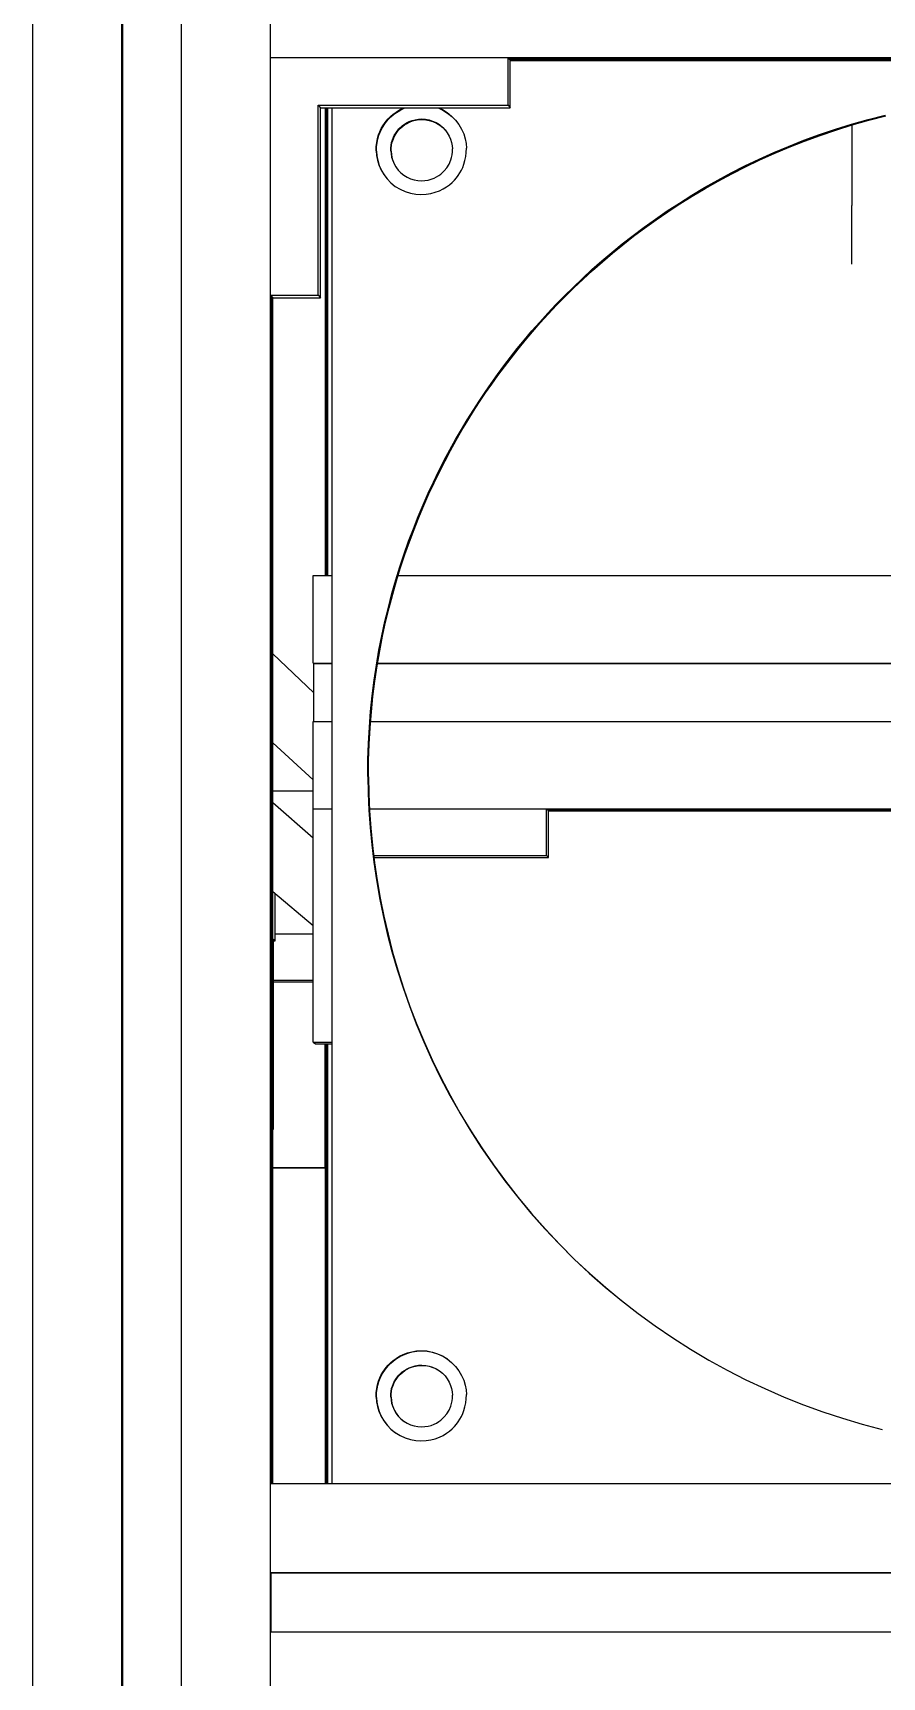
# Model space of a CAD drawing. Header units: millimetres. Extents: x -226 to 218, y -316 to 313.
# Drawn here: x -217.7 to -145.4, y 99.5 to 239.7 of the extents above; entities that cross this region are included whole.
import ezdxf

# ---------------------------------------------------------------- set-up
doc = ezdxf.new("R2010")
doc.units = ezdxf.units.MM
doc.layers.add('SKETCH', color=5, linetype='Continuous')
doc.layers.add('VISIBLE', color=7, linetype='Continuous')

msp = doc.modelspace()

# ---------------------------------------------------------------- linework, layer by layer
at = {"layer": 'SKETCH'}
msp.add_line((-147.94, 219.96), (-147.94, 224.97), dxfattribs=at)
at = {"layer": 'SKETCH', "flags": 128}
msp.add_lwpolyline([(-147.93, 231.82), (-147.93, 231.19), (-147.93, 230.21), (-147.94, 229.19), (-147.94, 228.16), (-147.94, 227.1), (-147.94, 226.04), (-147.94, 224.97)], dxfattribs=at)
at = {"layer": 'VISIBLE'}
for p, q in [((-217.72, -315.95), (-217.72, 312.91)), ((-210.13, -315.95), (-210.13, 312.91)), ((-210.06, -315.85), (-210.06, 312.82)), ((-205.06, -315.95), (-205.06, 312.91)), ((-197.47, -315.95), (-197.47, 312.91)), ((-197.47, 237.57), (197.47, 237.57)), ((-177.22, 233.52), (-177.22, 237.57)), ((-177.22, 237.57), (-177.04, 237.33)), ((-177.15, 237.48), (177.15, 237.48)), ((-177.1, 237.42), (177.1, 237.42)), ((-177.04, 233.28), (-177.04, 237.33)), ((-177.04, 237.33), (177.04, 237.33)), ((-193.42, 217.32), (-193.42, 233.52)), ((-193.42, 233.52), (-193.22, 233.28)), ((-193.42, 233.52), (-177.22, 233.52)), ((-193.22, 217.1), (-193.22, 233.28)), ((-193.22, 233.28), (-177.04, 233.28)), ((-192.78, 193.43), (-192.78, 233.28)), ((-192.71, 193.43), (-192.71, 233.28)), ((-192.66, 193.43), (-192.66, 233.28)), ((-192.59, 193.43), (-192.59, 233.28)), ((-192.21, 116.05), (-192.21, 233.28)), ((-187.25, 232.55), (-187.02, 232.75)), ((-187.22, 232.52), (-186.99, 232.71)), ((-187.02, 232.75), (-186.77, 232.93)), ((-186.99, 232.71), (-186.74, 232.9)), ((-186.77, 232.93), (-186.48, 233.11)), ((-186.74, 232.9), (-186.45, 233.07)), ((-186.48, 233.11), (-186.16, 233.27)), ((-186.45, 233.07), (-186.13, 233.23)), ((-186.16, 233.27), (-186.11, 233.28)), ((-186.13, 233.23), (-185.99, 233.28)), ((-183.19, 233.28), (-182.79, 233.1)), ((-183.14, 233.28), (-182.82, 233.14)), ((-182.82, 233.14), (-182.41, 232.89)), ((-182.79, 233.1), (-182.38, 232.85)), ((-182.41, 232.89), (-182.04, 232.59)), ((-182.38, 232.85), (-182.01, 232.55)), ((-177.22, 233.52), (-177.04, 233.28)), ((-146.54, 232.3), (-145.1, 232.67)), ((-188.26, 230.99), (-188.15, 231.26)), ((-188.23, 230.95), (-188.12, 231.23)), ((-188.15, 231.26), (-188.03, 231.52)), ((-188.12, 231.23), (-188, 231.48)), ((-188.03, 231.52), (-187.9, 231.75)), ((-188, 231.48), (-187.87, 231.71)), ((-187.9, 231.75), (-187.77, 231.95)), ((-187.87, 231.71), (-187.74, 231.92)), ((-187.77, 231.95), (-187.62, 232.15)), ((-187.74, 231.92), (-187.59, 232.12)), ((-187.62, 232.15), (-187.45, 232.35)), ((-187.59, 232.12), (-187.42, 232.32)), ((-187.45, 232.35), (-187.25, 232.55)), ((-187.42, 232.32), (-187.22, 232.52)), ((-186.75, 231.22), (-186.53, 231.49)), ((-186.72, 231.19), (-186.5, 231.46)), ((-186.53, 231.49), (-186.24, 231.76)), ((-186.5, 231.46), (-186.21, 231.73)), ((-186.24, 231.76), (-186.06, 231.89)), ((-186.21, 231.73), (-186.03, 231.86)), ((-186.06, 231.89), (-185.87, 232.01)), ((-186.03, 231.86), (-185.84, 231.97)), ((-185.87, 232.01), (-185.65, 232.12)), ((-185.84, 231.97), (-185.62, 232.08)), ((-185.65, 232.12), (-185.41, 232.21)), ((-185.62, 232.08), (-185.38, 232.17)), ((-185.41, 232.21), (-185.15, 232.28)), ((-185.38, 232.17), (-185.12, 232.24)), ((-185.15, 232.28), (-184.87, 232.32)), ((-185.12, 232.24), (-184.84, 232.29)), ((-184.87, 232.32), (-184.58, 232.34)), ((-184.84, 232.29), (-184.55, 232.3)), ((-184.58, 232.34), (-184.27, 232.32)), ((-184.55, 232.3), (-184.24, 232.28)), ((-184.27, 232.32), (-183.96, 232.26)), ((-184.24, 232.28), (-183.94, 232.22)), ((-184.24, 232.28), (-183.94, 232.22)), ((-183.96, 232.26), (-183.66, 232.16)), ((-183.94, 232.22), (-183.63, 232.13)), ((-183.94, 232.22), (-183.63, 232.13)), ((-183.66, 232.16), (-183.36, 232.03)), ((-183.63, 232.13), (-183.33, 231.99)), ((-183.63, 232.13), (-183.33, 231.99)), ((-183.36, 232.03), (-183.08, 231.86)), ((-183.33, 231.99), (-183.05, 231.82)), ((-183.33, 231.99), (-183.05, 231.82)), ((-183.08, 231.86), (-182.83, 231.65)), ((-183.05, 231.82), (-182.8, 231.62)), ((-183.05, 231.82), (-182.8, 231.62)), ((-182.83, 231.65), (-182.6, 231.42)), ((-182.8, 231.62), (-182.58, 231.39)), ((-182.8, 231.62), (-182.58, 231.39)), ((-182.6, 231.42), (-182.41, 231.16)), ((-182.6, 231.42), (-182.41, 231.16)), ((-182.04, 232.59), (-181.71, 232.24)), ((-182.01, 232.55), (-181.68, 232.21)), ((-181.71, 232.24), (-181.42, 231.87)), ((-181.42, 231.87), (-181.19, 231.48)), ((-181.19, 231.48), (-181.01, 231.07)), ((-150.69, 231.01), (-149.33, 231.47)), ((-150.64, 230.94), (-149.29, 231.4)), ((-149.33, 231.47), (-147.95, 231.9)), ((-149.29, 231.4), (-147.9, 231.83)), ((-147.95, 231.9), (-146.54, 232.3)), ((-147.9, 231.83), (-146.49, 232.23)), ((-146.49, 232.23), (-145.05, 232.6)), ((-188.47, 229.63), (-188.46, 230)), ((-188.46, 230), (-188.42, 230.35)), ((-188.44, 229.59), (-188.43, 229.96)), ((-188.43, 229.96), (-188.39, 230.32)), ((-188.42, 230.35), (-188.35, 230.68)), ((-188.39, 230.32), (-188.32, 230.65)), ((-188.35, 230.68), (-188.26, 230.99)), ((-188.32, 230.65), (-188.23, 230.95)), ((-187.22, 229.88), (-187.19, 230.12)), ((-187.22, 229.63), (-187.22, 229.88)), ((-187.2, 229.59), (-187.19, 229.85)), ((-187.19, 230.12), (-187.15, 230.35)), ((-187.19, 229.85), (-187.16, 230.09)), ((-187.16, 230.09), (-187.12, 230.31)), ((-187.15, 230.35), (-187.08, 230.56)), ((-187.12, 230.31), (-187.06, 230.52)), ((-187.08, 230.56), (-186.93, 230.92)), ((-187.06, 230.52), (-186.9, 230.89)), ((-186.93, 230.92), (-186.75, 231.22)), ((-186.9, 230.89), (-186.72, 231.19)), ((-182.41, 231.16), (-182.25, 230.89)), ((-182.41, 231.16), (-182.25, 230.89)), ((-182.25, 230.89), (-182.13, 230.61)), ((-182.13, 230.61), (-182.04, 230.33)), ((-182.04, 230.33), (-181.99, 230.06)), ((-181.99, 230.06), (-181.97, 229.79)), ((-181.01, 231.07), (-180.89, 230.66)), ((-180.89, 230.66), (-180.81, 230.25)), ((-180.81, 230.25), (-180.78, 229.86)), ((-180.79, 229.48), (-180.78, 229.86)), ((-154.59, 229.48), (-153.32, 230.01)), ((-154.54, 229.41), (-153.27, 229.94)), ((-153.32, 230.01), (-152.02, 230.53)), ((-153.27, 229.94), (-151.97, 230.46)), ((-152.02, 230.53), (-150.69, 231.01)), ((-151.97, 230.46), (-150.64, 230.94)), ((-188.47, 229.63), (-188.43, 229.23)), ((-188.44, 229.59), (-188.4, 229.2)), ((-188.43, 229.23), (-188.36, 228.83)), ((-188.4, 229.2), (-188.33, 228.79)), ((-188.36, 228.83), (-188.23, 228.42)), ((-188.33, 228.79), (-188.2, 228.38)), ((-187.22, 229.63), (-187.2, 229.36)), ((-187.2, 229.59), (-187.17, 229.32)), ((-187.2, 229.36), (-187.15, 229.08)), ((-187.17, 229.32), (-187.12, 229.05)), ((-187.15, 229.08), (-187.06, 228.8)), ((-187.12, 229.05), (-187.04, 228.77)), ((-187.06, 228.8), (-186.94, 228.52)), ((-187.04, 228.77), (-186.91, 228.49)), ((-186.94, 228.52), (-186.78, 228.25)), ((-186.91, 228.49), (-186.76, 228.22)), ((-182.44, 228.19), (-182.26, 228.49)), ((-182.26, 228.49), (-182.11, 228.86)), ((-182.11, 228.86), (-182.05, 229.06)), ((-182.05, 229.06), (-182, 229.29)), ((-182, 229.29), (-181.97, 229.53)), ((-181.97, 229.53), (-181.97, 229.79)), ((-181.09, 228.22), (-180.99, 228.5)), ((-180.99, 228.5), (-180.9, 228.8)), ((-180.9, 228.8), (-180.83, 229.13)), ((-180.83, 229.13), (-180.79, 229.48)), ((-157.04, 228.34), (-155.83, 228.92)), ((-156.99, 228.27), (-155.78, 228.85)), ((-155.83, 228.92), (-154.59, 229.48)), ((-155.78, 228.85), (-154.54, 229.41)), ((-188.23, 228.42), (-188.05, 228.01)), ((-188.2, 228.38), (-188.03, 227.97)), ((-188.05, 228.01), (-187.82, 227.61)), ((-188.03, 227.97), (-187.8, 227.58)), ((-187.82, 227.61), (-187.54, 227.24)), ((-187.8, 227.58), (-187.53, 227.23)), ((-187.54, 227.24), (-187.21, 226.9)), ((-187.54, 227.24), (-187.21, 226.9)), ((-186.78, 228.25), (-186.59, 227.99)), ((-186.76, 228.22), (-186.58, 227.99)), ((-186.59, 227.99), (-186.36, 227.76)), ((-186.59, 227.99), (-186.36, 227.76)), ((-186.36, 227.76), (-186.11, 227.56)), ((-186.11, 227.56), (-185.83, 227.38)), ((-186.11, 227.56), (-185.83, 227.38)), ((-185.83, 227.38), (-185.53, 227.25)), ((-185.83, 227.38), (-185.53, 227.25)), ((-185.53, 227.25), (-185.23, 227.15)), ((-185.23, 227.15), (-184.92, 227.1)), ((-184.92, 227.1), (-184.61, 227.08)), ((-184.61, 227.08), (-184.32, 227.09)), ((-184.32, 227.09), (-184.04, 227.14)), ((-184.04, 227.14), (-183.78, 227.21)), ((-183.78, 227.21), (-183.54, 227.3)), ((-183.54, 227.3), (-183.32, 227.4)), ((-183.32, 227.4), (-183.13, 227.52)), ((-183.13, 227.52), (-182.95, 227.65)), ((-182.95, 227.65), (-182.66, 227.92)), ((-182.66, 227.92), (-182.44, 228.19)), ((-182, 226.93), (-181.8, 227.13)), ((-181.8, 227.13), (-181.63, 227.33)), ((-181.63, 227.33), (-181.48, 227.53)), ((-181.48, 227.53), (-181.34, 227.74)), ((-181.34, 227.74), (-181.21, 227.97)), ((-181.21, 227.97), (-181.09, 228.22)), ((-160.48, 226.49), (-159.36, 227.12)), ((-160.44, 226.42), (-159.32, 227.05)), ((-159.36, 227.12), (-158.22, 227.74)), ((-159.32, 227.05), (-158.17, 227.67)), ((-158.22, 227.74), (-157.04, 228.34)), ((-158.17, 227.67), (-156.99, 228.27)), ((-187.21, 226.9), (-186.84, 226.6)), ((-186.84, 226.6), (-186.43, 226.35)), ((-186.84, 226.6), (-186.43, 226.35)), ((-186.43, 226.35), (-185.99, 226.15)), ((-186.43, 226.35), (-185.99, 226.15)), ((-185.99, 226.15), (-185.55, 226.01)), ((-185.55, 226.01), (-185.1, 225.93)), ((-185.1, 225.93), (-184.65, 225.9)), ((-184.65, 225.9), (-184.22, 225.92)), ((-184.22, 225.92), (-183.82, 225.98)), ((-183.82, 225.98), (-183.44, 226.09)), ((-183.44, 226.09), (-183.08, 226.22)), ((-183.08, 226.22), (-182.77, 226.38)), ((-182.77, 226.38), (-182.48, 226.55)), ((-182.48, 226.55), (-182.22, 226.74)), ((-182.22, 226.74), (-182, 226.93)), ((-162.63, 225.17), (-161.57, 225.84)), ((-162.58, 225.11), (-161.53, 225.77)), ((-161.57, 225.84), (-160.48, 226.49)), ((-161.53, 225.77), (-160.44, 226.42)), ((-164.67, 223.81), (-163.66, 224.5)), ((-164.62, 223.74), (-163.61, 224.43)), ((-163.66, 224.5), (-162.63, 225.17)), ((-163.61, 224.43), (-162.58, 225.11)), ((-166.58, 222.4), (-165.64, 223.11)), ((-166.53, 222.34), (-165.59, 223.04)), ((-165.64, 223.11), (-164.67, 223.81)), ((-165.59, 223.04), (-164.62, 223.74)), ((-168.38, 220.97), (-167.5, 221.69)), ((-168.33, 220.9), (-167.45, 221.62)), ((-167.5, 221.69), (-166.58, 222.4)), ((-167.45, 221.62), (-166.53, 222.34)), ((-170.08, 219.5), (-169.24, 220.24)), ((-170.02, 219.43), (-169.19, 220.17)), ((-169.24, 220.24), (-168.38, 220.97)), ((-169.19, 220.17), (-168.33, 220.9)), ((-171.66, 218.02), (-170.88, 218.76)), ((-171.61, 217.95), (-170.83, 218.7)), ((-170.88, 218.76), (-170.08, 219.5)), ((-170.83, 218.7), (-170.02, 219.43)), ((-197.47, 217.32), (-197.27, 217.1)), ((-197.47, 217.32), (-193.42, 217.32)), ((-197.39, 116.05), (-197.39, 217.23)), ((-193.42, 217.32), (-193.22, 217.1)), ((-173.15, 216.53), (-172.42, 217.27)), ((-172.42, 217.27), (-171.66, 218.02)), ((-172.36, 217.21), (-171.61, 217.95)), ((-197.34, 116.05), (-197.34, 217.18)), ((-197.27, 116.05), (-197.27, 217.1)), ((-197.27, 217.1), (-193.22, 217.1)), ((-173.85, 215.78), (-173.15, 216.53)), ((-173.8, 215.71), (-173.09, 216.46)), ((-173.09, 216.46), (-172.36, 217.21)), ((-175.19, 214.28), (-174.53, 215.03)), ((-175.14, 214.21), (-174.48, 214.96)), ((-174.53, 215.03), (-173.85, 215.78)), ((-174.48, 214.96), (-173.8, 215.71)), ((-176.44, 212.78), (-175.82, 213.53)), ((-176.38, 212.72), (-175.77, 213.46)), ((-175.82, 213.53), (-175.19, 214.28)), ((-175.77, 213.46), (-175.14, 214.21)), ((-177.6, 211.29), (-177.03, 212.04)), ((-177.54, 211.23), (-176.97, 211.97)), ((-177.03, 212.04), (-176.44, 212.78)), ((-176.97, 211.97), (-176.38, 212.72)), ((-178.67, 209.81), (-178.14, 210.55)), ((-178.62, 209.75), (-178.09, 210.49)), ((-178.14, 210.55), (-177.6, 211.29)), ((-178.09, 210.49), (-177.54, 211.23)), ((-179.7, 208.3), (-179.19, 209.06)), ((-179.65, 208.23), (-179.14, 209)), ((-179.19, 209.06), (-178.67, 209.81)), ((-179.14, 209), (-178.62, 209.75)), ((-180.71, 206.7), (-180.21, 207.51)), ((-180.66, 206.64), (-180.16, 207.45)), ((-180.21, 207.51), (-179.7, 208.3)), ((-180.16, 207.45), (-179.65, 208.23)), ((-181.21, 205.87), (-180.71, 206.7)), ((-181.16, 205.81), (-180.66, 206.64)), ((-182.18, 204.15), (-181.7, 205.02)), ((-182.13, 204.09), (-181.65, 204.96)), ((-181.7, 205.02), (-181.21, 205.87)), ((-181.65, 204.96), (-181.16, 205.81)), ((-183.13, 202.34), (-182.66, 203.26)), ((-182.66, 203.26), (-182.18, 204.15)), ((-182.6, 203.2), (-182.13, 204.09)), ((-183.58, 201.4), (-183.13, 202.34)), ((-183.53, 201.34), (-183.07, 202.28)), ((-183.07, 202.28), (-182.6, 203.2)), ((-184.47, 199.45), (-184.03, 200.44)), ((-184.03, 200.44), (-183.58, 201.4)), ((-183.98, 200.38), (-183.53, 201.34)), ((-184.89, 198.45), (-184.47, 199.45)), ((-184.83, 198.39), (-184.41, 199.39)), ((-184.41, 199.39), (-183.98, 200.38)), ((-185.3, 197.41), (-184.89, 198.45)), ((-185.24, 197.35), (-184.83, 198.39)), ((-186.08, 195.28), (-185.7, 196.36)), ((-186.02, 195.22), (-185.64, 196.3)), ((-185.7, 196.36), (-185.3, 197.41)), ((-185.64, 196.3), (-185.24, 197.35)), ((-186.44, 194.18), (-186.08, 195.28)), ((-186.39, 194.12), (-186.02, 195.22)), ((-193.83, 185.97), (-193.83, 193.43)), ((-193.83, 193.43), (-192.21, 193.43)), ((-186.79, 193.05), (-186.44, 194.18)), ((-186.73, 192.99), (-186.39, 194.12)), ((-186.6, 193.43), (-76.35, 193.43)), ((-187.12, 191.9), (-186.79, 193.05)), ((-187.06, 191.84), (-186.73, 192.99)), ((-187.72, 189.52), (-187.43, 190.72)), ((-187.66, 189.47), (-187.37, 190.67)), ((-187.43, 190.72), (-187.12, 191.9)), ((-187.37, 190.67), (-187.06, 191.84)), ((-187.98, 188.3), (-187.72, 189.52)), ((-187.92, 188.25), (-187.66, 189.47)), ((-188.23, 187.06), (-187.98, 188.3)), ((-188.17, 187), (-187.92, 188.25)), ((-197.27, 186.75), (-193.77, 183.44)), ((-188.44, 185.79), (-188.23, 187.06)), ((-188.39, 185.73), (-188.17, 187)), ((-193.83, 185.97), (-193.77, 185.92)), ((-193.83, 185.97), (-192.21, 185.97)), ((-193.77, 181), (-193.77, 185.92)), ((-193.77, 185.92), (-192.21, 185.92)), ((-188.64, 184.5), (-188.44, 185.79)), ((-188.58, 184.44), (-188.39, 185.73)), ((-188.35, 185.92), (-74.6, 185.92)), ((-188.34, 185.97), (-74.61, 185.97)), ((-188.8, 183.19), (-188.64, 184.5)), ((-188.74, 183.13), (-188.58, 184.44)), ((-188.94, 181.85), (-188.8, 183.19)), ((-188.88, 181.8), (-188.74, 183.13)), ((-193.83, 153.67), (-193.83, 181)), ((-193.83, 181), (-192.21, 181)), ((-189.05, 180.5), (-188.94, 181.85)), ((-188.99, 180.44), (-188.88, 181.8)), ((-188.94, 181), (-74.02, 181)), ((-189.12, 179.12), (-189.05, 180.5)), ((-189.06, 179.07), (-188.99, 180.44)), ((-197.27, 179.16), (-193.83, 176.03)), ((-189.17, 177.73), (-189.12, 179.12)), ((-189.11, 177.67), (-189.06, 179.07)), ((-189.17, 176.31), (-189.17, 177.73)), ((-189.12, 176.26), (-189.11, 177.67)), ((-189.17, 176.31), (-189.15, 174.88)), ((-189.12, 176.26), (-189.09, 174.83)), ((-197.27, 175.09), (-193.83, 175.09)), ((-197.27, 174.1), (-193.83, 171.07)), ((-189.15, 174.88), (-189.09, 173.43)), ((-189.09, 174.83), (-189.03, 173.38)), ((-193.83, 173.55), (-192.21, 173.55)), ((-189.09, 173.43), (-188.99, 171.96)), ((-189.04, 173.55), (-73.94, 173.55)), ((-189.03, 173.38), (-188.93, 171.91)), ((-173.95, 169.57), (-173.95, 173.55)), ((-173.95, 173.55), (-173.77, 173.38)), ((-173.88, 173.49), (-73.94, 173.49)), ((-173.84, 173.44), (-73.94, 173.44)), ((-173.77, 169.41), (-173.77, 173.38)), ((-173.77, 173.38), (-73.95, 173.38)), ((-188.99, 171.96), (-188.85, 170.48)), ((-188.93, 171.91), (-188.79, 170.43)), ((-188.85, 170.48), (-188.67, 168.99)), ((-188.79, 170.43), (-188.61, 168.94)), ((-188.69, 169.57), (-173.95, 169.57)), ((-173.95, 169.57), (-173.77, 169.41)), ((-188.67, 169.41), (-173.77, 169.41)), ((-188.67, 168.99), (-188.45, 167.49)), ((-188.61, 168.94), (-188.39, 167.44)), ((-188.45, 167.49), (-188.18, 165.97)), ((-188.39, 167.44), (-188.12, 165.92)), ((-197.27, 166.51), (-193.83, 163.61)), ((-197.07, 162.3), (-197.07, 166.35)), ((-188.18, 165.97), (-187.87, 164.45)), ((-188.12, 165.92), (-187.82, 164.4)), ((-187.87, 164.45), (-187.52, 162.92)), ((-187.82, 164.4), (-187.46, 162.87)), ((-197.07, 162.89), (-193.83, 162.89)), ((-187.52, 162.92), (-187.12, 161.38)), ((-187.46, 162.87), (-187.07, 161.33)), ((-197.23, 146.25), (-197.23, 162.44)), ((-197.23, 162.44), (-197.07, 162.3)), ((-197.23, 162.3), (-197.07, 162.3)), ((-187.12, 161.38), (-186.68, 159.84)), ((-187.07, 161.33), (-186.62, 159.79)), ((-187.07, 161.33), (-186.62, 159.79)), ((-186.68, 159.84), (-186.18, 158.3)), ((-186.62, 159.79), (-186.13, 158.25)), ((-186.62, 159.79), (-186.13, 158.25)), ((-197.23, 158.93), (-193.83, 158.93)), ((-197.23, 158.81), (-193.83, 158.81)), ((-186.18, 158.3), (-185.64, 156.75)), ((-186.13, 158.25), (-185.59, 156.71)), ((-186.13, 158.25), (-185.59, 156.71)), ((-185.64, 156.75), (-185.05, 155.21)), ((-185.59, 156.71), (-184.99, 155.17)), ((-185.59, 156.71), (-184.99, 155.17)), ((-185.05, 155.21), (-184.41, 153.68)), ((-184.99, 155.17), (-184.36, 153.63)), ((-193.83, 153.67), (-193.63, 153.52)), ((-193.83, 153.67), (-192.21, 153.67)), ((-193.63, 153.52), (-192.21, 153.52)), ((-192.82, 142.98), (-192.82, 153.52)), ((-192.78, 116.05), (-192.78, 153.52)), ((-192.71, 116.05), (-192.71, 153.52)), ((-192.66, 116.05), (-192.66, 153.52)), ((-192.59, 116.05), (-192.59, 153.52)), ((-184.41, 153.68), (-183.72, 152.15)), ((-184.36, 153.63), (-183.67, 152.11)), ((-183.72, 152.15), (-182.98, 150.63)), ((-183.67, 152.11), (-182.93, 150.59)), ((-182.98, 150.63), (-182.19, 149.12)), ((-182.93, 150.59), (-182.14, 149.08)), ((-182.19, 149.12), (-181.35, 147.63)), ((-182.14, 149.08), (-181.3, 147.59)), ((-181.35, 147.63), (-180.46, 146.15)), ((-181.3, 147.59), (-180.41, 146.11)), ((-197.27, 146.28), (-197.23, 146.25)), ((-197.27, 146.25), (-197.23, 146.25)), ((-180.46, 146.15), (-179.52, 144.69)), ((-180.41, 146.11), (-179.47, 144.65)), ((-179.52, 144.69), (-178.53, 143.26)), ((-179.47, 144.65), (-178.48, 143.21)), ((-197.27, 142.98), (-192.82, 142.98)), ((-197.27, 142.96), (-192.78, 142.96)), ((-192.82, 142.98), (-192.78, 142.96)), ((-178.53, 143.26), (-177.5, 141.84)), ((-178.48, 143.21), (-177.44, 141.8)), ((-177.5, 141.84), (-176.41, 140.45)), ((-177.44, 141.8), (-176.36, 140.41)), ((-176.41, 140.45), (-175.28, 139.09)), ((-176.36, 140.41), (-175.23, 139.05)), ((-175.28, 139.09), (-174.1, 137.76)), ((-175.23, 139.05), (-174.05, 137.72)), ((-174.1, 137.76), (-172.88, 136.46)), ((-174.05, 137.72), (-172.83, 136.42)), ((-172.88, 136.46), (-171.61, 135.2)), ((-172.83, 136.42), (-171.56, 135.15)), ((-171.61, 135.2), (-170.31, 133.97)), ((-171.56, 135.15), (-170.25, 133.93)), ((-170.31, 133.97), (-168.96, 132.78)), ((-170.25, 133.93), (-168.91, 132.74)), ((-168.96, 132.78), (-167.57, 131.63)), ((-168.91, 132.74), (-167.53, 131.6)), ((-167.57, 131.63), (-166.15, 130.53)), ((-166.15, 130.53), (-164.69, 129.47)), ((-164.69, 129.47), (-163.2, 128.46)), ((-163.2, 128.46), (-161.68, 127.49)), ((-187.62, 125.93), (-187.45, 126.13)), ((-187.45, 126.13), (-187.25, 126.33)), ((-187.42, 126.11), (-187.22, 126.31)), ((-187.25, 126.33), (-187.02, 126.52)), ((-187.22, 126.31), (-186.99, 126.51)), ((-187.02, 126.52), (-186.77, 126.71)), ((-186.99, 126.51), (-186.74, 126.69)), ((-186.77, 126.71), (-186.48, 126.89)), ((-186.74, 126.69), (-186.45, 126.87)), ((-186.48, 126.89), (-186.16, 127.04)), ((-186.45, 126.87), (-186.13, 127.02)), ((-186.16, 127.04), (-185.81, 127.18)), ((-186.13, 127.02), (-185.78, 127.16)), ((-185.81, 127.18), (-185.43, 127.28)), ((-185.78, 127.16), (-185.4, 127.26)), ((-185.43, 127.28), (-185.02, 127.34)), ((-185.4, 127.26), (-185, 127.32)), ((-185.02, 127.34), (-184.59, 127.36)), ((-185, 127.32), (-184.57, 127.35)), ((-184.87, 126.12), (-184.58, 126.13)), ((-184.59, 127.36), (-184.15, 127.34)), ((-184.58, 126.13), (-184.27, 126.11)), ((-184.57, 127.35), (-184.12, 127.32)), ((-184.15, 127.34), (-183.7, 127.25)), ((-184.12, 127.32), (-183.67, 127.23)), ((-183.7, 127.25), (-183.25, 127.11)), ((-183.67, 127.23), (-183.23, 127.09)), ((-183.25, 127.11), (-182.82, 126.92)), ((-183.23, 127.09), (-182.79, 126.9)), ((-182.82, 126.92), (-182.41, 126.66)), ((-182.79, 126.9), (-182.4, 126.66)), ((-182.41, 126.66), (-182.04, 126.36)), ((-182.04, 126.36), (-181.71, 126.02)), ((-182.04, 126.36), (-181.71, 126.02)), ((-161.68, 127.49), (-160.13, 126.57)), ((-160.13, 126.57), (-158.56, 125.71)), ((-188.35, 124.46), (-188.26, 124.76)), ((-188.32, 124.44), (-188.23, 124.74)), ((-188.26, 124.76), (-188.15, 125.04)), ((-188.23, 124.74), (-188.12, 125.02)), ((-188.15, 125.04), (-188.03, 125.3)), ((-188.12, 125.02), (-188, 125.28)), ((-188.03, 125.3), (-187.9, 125.53)), ((-188, 125.28), (-187.87, 125.51)), ((-187.9, 125.53), (-187.77, 125.73)), ((-187.87, 125.51), (-187.74, 125.71)), ((-187.77, 125.73), (-187.62, 125.93)), ((-187.74, 125.71), (-187.59, 125.91)), ((-187.59, 125.91), (-187.42, 126.11)), ((-186.93, 124.72), (-186.75, 125.01)), ((-186.9, 124.7), (-186.72, 125)), ((-186.75, 125.01), (-186.53, 125.29)), ((-186.72, 125), (-186.5, 125.27)), ((-186.53, 125.29), (-186.24, 125.56)), ((-186.5, 125.27), (-186.21, 125.54)), ((-186.24, 125.56), (-186.06, 125.68)), ((-186.21, 125.54), (-186.03, 125.67)), ((-186.06, 125.68), (-185.87, 125.8)), ((-186.03, 125.67), (-185.84, 125.79)), ((-185.87, 125.8), (-185.65, 125.91)), ((-185.84, 125.79), (-185.62, 125.89)), ((-185.65, 125.91), (-185.41, 126)), ((-185.62, 125.89), (-185.38, 125.98)), ((-185.41, 126), (-185.15, 126.07)), ((-185.38, 125.98), (-185.12, 126.05)), ((-185.15, 126.07), (-184.87, 126.12)), ((-185.12, 126.05), (-184.84, 126.1)), ((-184.84, 126.1), (-184.55, 126.11)), ((-184.55, 126.11), (-184.24, 126.09)), ((-184.27, 126.11), (-183.96, 126.05)), ((-184.24, 126.09), (-183.94, 126.04)), ((-184.24, 126.09), (-183.94, 126.04)), ((-183.96, 126.05), (-183.66, 125.96)), ((-183.94, 126.04), (-183.63, 125.94)), ((-183.94, 126.04), (-183.63, 125.94)), ((-183.66, 125.96), (-183.36, 125.82)), ((-183.63, 125.94), (-183.33, 125.81)), ((-183.63, 125.94), (-183.33, 125.81)), ((-183.36, 125.82), (-183.08, 125.65)), ((-183.33, 125.81), (-183.07, 125.64)), ((-183.33, 125.81), (-183.07, 125.64)), ((-183.08, 125.65), (-182.83, 125.45)), ((-182.83, 125.45), (-182.6, 125.21)), ((-182.83, 125.45), (-182.6, 125.21)), ((-182.6, 125.21), (-182.41, 124.96)), ((-182.6, 125.21), (-182.41, 124.96)), ((-182.41, 124.96), (-182.25, 124.69)), ((-182.41, 124.96), (-182.25, 124.69)), ((-181.71, 126.02), (-181.42, 125.65)), ((-181.42, 125.65), (-181.19, 125.25)), ((-181.19, 125.25), (-181.01, 124.85)), ((-181.01, 124.85), (-180.89, 124.43)), ((-158.56, 125.71), (-156.97, 124.89)), ((-156.97, 124.89), (-155.35, 124.13)), ((-188.47, 123.4), (-188.46, 123.78)), ((-188.47, 123.4), (-188.43, 123.01)), ((-188.46, 123.78), (-188.42, 124.13)), ((-188.44, 123.38), (-188.43, 123.76)), ((-188.44, 123.38), (-188.4, 122.99)), ((-188.43, 123.76), (-188.39, 124.11)), ((-188.42, 124.13), (-188.35, 124.46)), ((-188.39, 124.11), (-188.32, 124.44)), ((-187.22, 123.68), (-187.19, 123.92)), ((-187.22, 123.42), (-187.22, 123.68)), ((-187.22, 123.42), (-187.2, 123.15)), ((-187.2, 123.4), (-187.19, 123.66)), ((-187.2, 123.4), (-187.17, 123.13)), ((-187.19, 123.92), (-187.15, 124.14)), ((-187.19, 123.66), (-187.16, 123.9)), ((-187.16, 123.9), (-187.12, 124.13)), ((-187.15, 124.14), (-187.08, 124.35)), ((-187.12, 124.13), (-187.06, 124.33)), ((-187.08, 124.35), (-186.93, 124.72)), ((-187.06, 124.33), (-186.9, 124.7)), ((-182.25, 124.69), (-182.13, 124.41)), ((-182.13, 124.41), (-182.04, 124.13)), ((-182.04, 124.13), (-181.99, 123.85)), ((-182, 123.08), (-181.97, 123.33)), ((-181.99, 123.85), (-181.97, 123.58)), ((-181.97, 123.33), (-181.97, 123.58)), ((-180.89, 124.43), (-180.81, 124.03)), ((-180.81, 124.03), (-180.78, 123.64)), ((-180.79, 123.26), (-180.78, 123.64)), ((-155.35, 124.13), (-153.71, 123.41)), ((-155.35, 124.13), (-153.71, 123.41)), ((-153.71, 123.41), (-152.06, 122.75)), ((-188.43, 123.01), (-188.36, 122.61)), ((-188.4, 122.99), (-188.33, 122.59)), ((-188.36, 122.61), (-188.23, 122.2)), ((-188.33, 122.59), (-188.2, 122.18)), ((-188.23, 122.2), (-188.05, 121.79)), ((-188.2, 122.18), (-188.03, 121.77)), ((-187.2, 123.15), (-187.15, 122.88)), ((-187.17, 123.13), (-187.12, 122.86)), ((-187.15, 122.88), (-187.06, 122.6)), ((-187.12, 122.86), (-187.04, 122.58)), ((-187.06, 122.6), (-186.94, 122.32)), ((-187.04, 122.58), (-186.91, 122.3)), ((-186.94, 122.32), (-186.78, 122.05)), ((-186.91, 122.3), (-186.76, 122.03)), ((-186.78, 122.05), (-186.59, 121.79)), ((-186.76, 122.03), (-186.56, 121.77)), ((-182.66, 121.72), (-182.44, 121.99)), ((-182.44, 121.99), (-182.26, 122.29)), ((-182.26, 122.29), (-182.11, 122.65)), ((-182.11, 122.65), (-182.05, 122.86)), ((-182.05, 122.86), (-182, 123.08)), ((-181.21, 121.75), (-181.09, 122)), ((-181.09, 122), (-180.99, 122.28)), ((-180.99, 122.28), (-180.9, 122.58)), ((-180.9, 122.58), (-180.83, 122.91)), ((-180.83, 122.91), (-180.79, 123.26)), ((-152.06, 122.75), (-150.4, 122.15)), ((-150.4, 122.15), (-148.72, 121.6)), ((-188.05, 121.79), (-187.82, 121.39)), ((-188.03, 121.77), (-187.8, 121.37)), ((-187.82, 121.39), (-187.54, 121.02)), ((-187.8, 121.37), (-187.51, 121)), ((-187.54, 121.02), (-187.21, 120.68)), ((-187.51, 121), (-187.18, 120.66)), ((-187.21, 120.68), (-186.84, 120.38)), ((-187.18, 120.66), (-186.81, 120.36)), ((-186.59, 121.79), (-186.36, 121.56)), ((-186.56, 121.77), (-186.34, 121.54)), ((-186.56, 121.77), (-186.34, 121.54)), ((-186.36, 121.56), (-186.11, 121.35)), ((-186.34, 121.54), (-186.09, 121.34)), ((-186.34, 121.54), (-186.09, 121.34)), ((-186.11, 121.35), (-185.83, 121.18)), ((-186.11, 121.35), (-185.83, 121.18)), ((-185.83, 121.18), (-185.53, 121.04)), ((-185.83, 121.18), (-185.53, 121.04)), ((-185.53, 121.04), (-185.23, 120.95)), ((-185.23, 120.95), (-184.92, 120.89)), ((-184.92, 120.89), (-184.61, 120.87)), ((-184.61, 120.87), (-184.32, 120.89)), ((-184.32, 120.89), (-184.04, 120.93)), ((-184.04, 120.93), (-183.78, 121)), ((-183.78, 121), (-183.54, 121.09)), ((-183.54, 121.09), (-183.32, 121.2)), ((-183.32, 121.2), (-183.13, 121.32)), ((-183.13, 121.32), (-182.95, 121.45)), ((-182.95, 121.45), (-182.66, 121.72)), ((-182.48, 120.33), (-182.22, 120.52)), ((-182.22, 120.52), (-182, 120.71)), ((-182, 120.71), (-181.8, 120.91)), ((-181.8, 120.91), (-181.63, 121.11)), ((-181.63, 121.11), (-181.48, 121.31)), ((-181.48, 121.31), (-181.34, 121.52)), ((-181.34, 121.52), (-181.21, 121.75)), ((-148.72, 121.6), (-147.04, 121.1)), ((-147.04, 121.1), (-145.35, 120.65)), ((-186.84, 120.38), (-186.43, 120.13)), ((-186.84, 120.38), (-186.43, 120.13)), ((-186.43, 120.13), (-185.99, 119.93)), ((-186.43, 120.13), (-185.99, 119.93)), ((-185.99, 119.93), (-185.55, 119.79)), ((-185.55, 119.79), (-185.1, 119.71)), ((-185.1, 119.71), (-184.65, 119.68)), ((-184.65, 119.68), (-184.22, 119.7)), ((-184.22, 119.7), (-183.82, 119.76)), ((-183.82, 119.76), (-183.44, 119.86)), ((-183.44, 119.86), (-183.08, 120)), ((-183.08, 120), (-182.77, 120.15)), ((-182.77, 120.15), (-182.48, 120.33)), ((-197.47, 116.05), (197.47, 116.05)), ((-197.47, 108.46), (-197.41, 108.42)), ((-197.47, 108.46), (197.47, 108.46)), ((-197.41, 103.39), (-197.41, 108.42)), ((-197.41, 108.42), (197.41, 108.42)), ((-197.47, 103.39), (197.47, 103.39))]:
    msp.add_line(p, q, dxfattribs=at)

doc.saveas('drawing.dxf')
